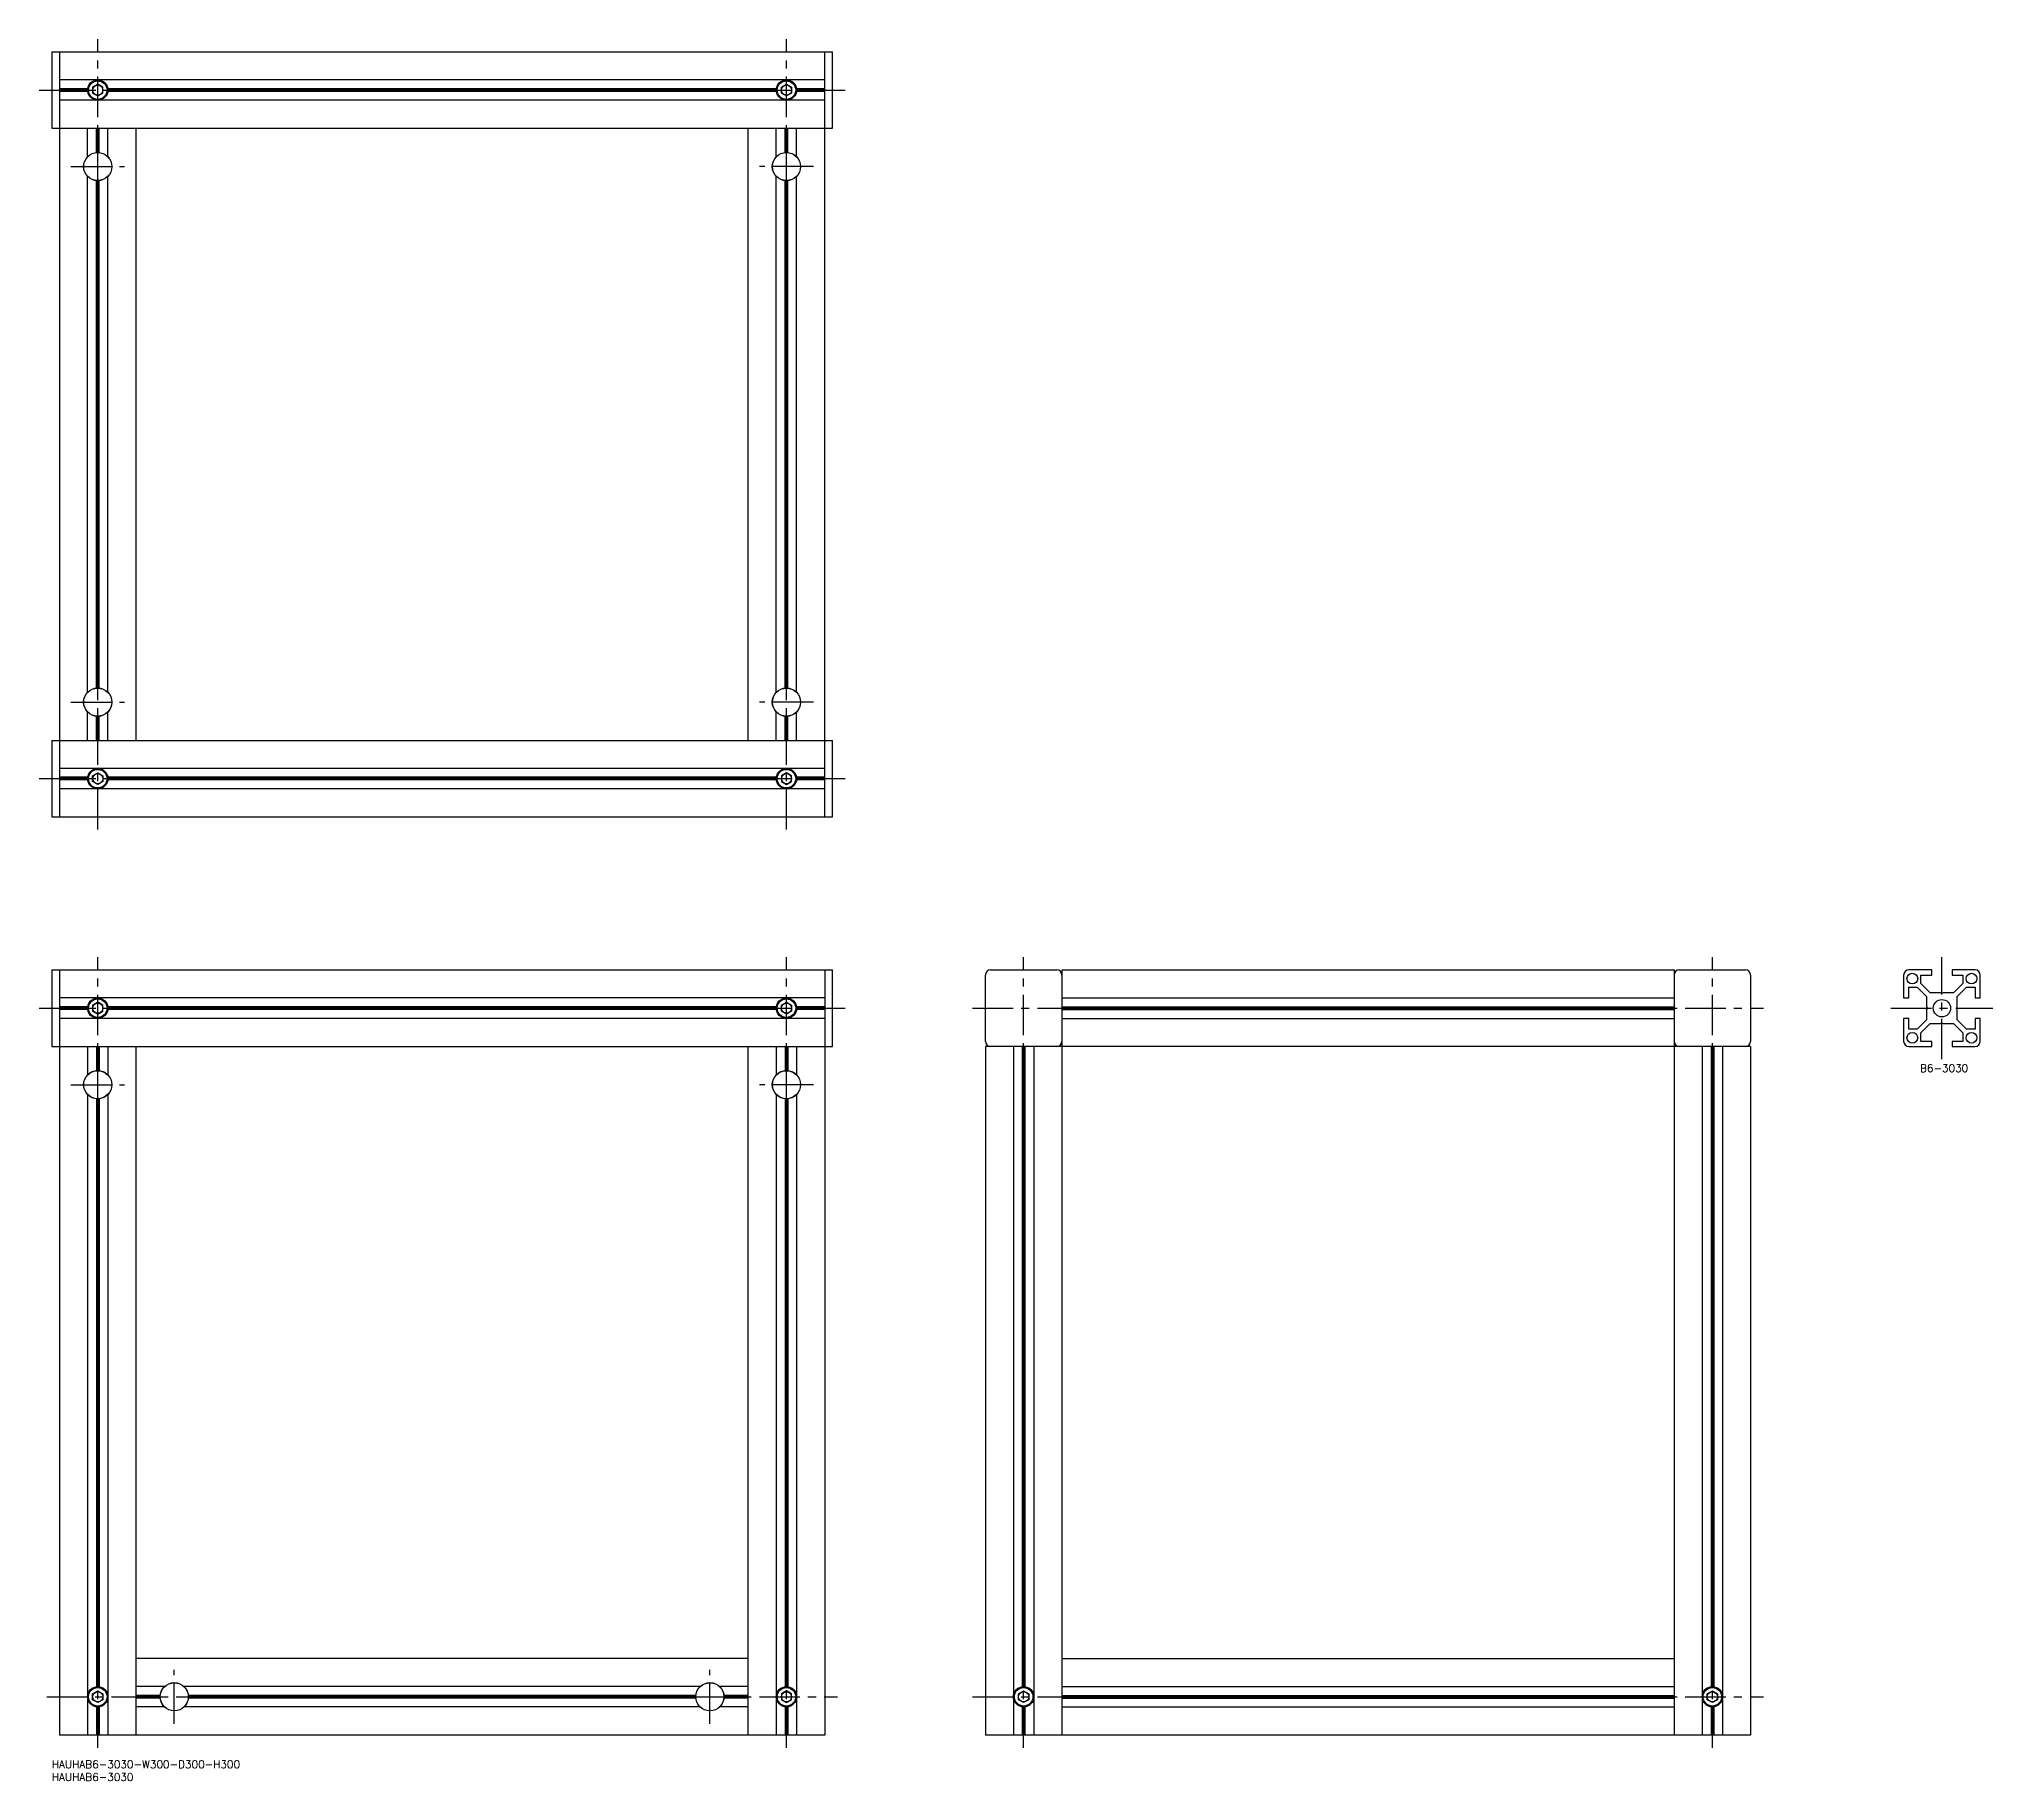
# Model space of a CAD drawing. Extents: x -5 to 761, y -8 to 675.
import ezdxf

# ---------------------------------------------------------------- set-up
doc = ezdxf.new("R2010")
doc.units = 0
doc.header["$LTSCALE"] = 0.5
doc.linetypes.add('CENTER', pattern=[50.8, 31.75, -6.35, 6.35, -6.35])
for name, color, linetype in [('MSM_CENTER', 1, 'CENTER'), ('MSM_CONTINUOUS', 7, 'CONTINUOUS'), ('MSM_NARROW', 5, 'CONTINUOUS'), ('MSM_PART_NUMBER', 7, 'CONTINUOUS')]:
    doc.layers.add(name, color=color, linetype=linetype)
doc.styles.get("Standard").update_dxf_attribs({"font": 'txt.shx', "height": 3, "bigfont": 'bigfont.shx'})

# ---------------------------------------------------------------- blocks, each defined once
blk = doc.blocks.new('*U8')
at = {"layer": 'MSM_PART_NUMBER'}
blk.add_text('HAUHAB6-3030-W300-D300-H300', height=3, dxfattribs=at).set_placement((0, -3))
blk = doc.blocks.new('*U9')
at = {"layer": 'MSM_PART_NUMBER'}
blk.add_text('HAUHAB6-3030', height=3, dxfattribs=at).set_placement((0, -8))
blk = doc.blocks.new('*U10')
at = {"layer": 'MSM_PART_NUMBER'}
blk.add_text('B6-3030', height=3, dxfattribs=at).set_placement((732.42, 269.97))

msp = doc.modelspace()

# ---------------------------------------------------------------- linework, layer by layer
at = {"layer": 'MSM_CENTER'}
for p, q in [((18, 365), (18, 675)), ((288, 365), (288, 675)), ((-5, 655), (311, 655)), ((7.45, 625), (28.55, 625)), ((298.55, 625), (277.45, 625)), ((7.45, 415), (28.55, 415)), ((298.55, 415), (277.45, 415)), ((-5, 385), (311, 385)), ((18, 5), (18, 315)), ((288, 5), (288, 315)), ((381, 5), (381, 315)), ((651, 5), (651, 315)), ((741, 275), (741, 315)), ((-5, 295), (311, 295)), ((361, 295), (671, 295)), ((721, 295), (761, 295)), ((7.45, 265), (28.55, 265)), ((298.55, 265), (277.45, 265)), ((48, 14.45), (48, 35.55)), ((258, 14.45), (258, 35.55)), ((-2, 25), (308, 25)), ((361, 25), (671, 25))]:
    msp.add_line(p, q, dxfattribs=at)
at = {"layer": 'MSM_CONTINUOUS'}
for p, q in [((0, 670), (306, 670)), ((0, 670), (0, 640)), ((3, 670), (3, 370)), ((303, 370), (303, 670)), ((306, 640), (306, 670)), ((303, 659), (3, 659)), ((14.03, 655.52), (3, 655.52)), ((14, 655), (3, 655)), ((14.03, 654.48), (3, 654.48)), ((18, 657.31), (16, 656.15)), ((16, 656.15), (16, 653.85)), ((16, 653.85), (18, 652.69)), ((20, 656.15), (18, 657.31)), ((18, 652.69), (20, 653.85)), ((20, 653.85), (20, 656.15)), ((284.03, 655.52), (21.97, 655.52)), ((284.03, 654.48), (21.97, 654.48)), ((284, 655), (22, 655)), ((286, 656.15), (288, 657.31)), ((286, 653.85), (286, 656.15)), ((288, 652.69), (286, 653.85)), ((288, 657.31), (290, 656.15)), ((290, 653.85), (288, 652.69)), ((290, 656.15), (290, 653.85)), ((303, 655.52), (291.97, 655.52)), ((303, 654.48), (291.97, 654.48)), ((303, 655), (292, 655)), ((303, 651), (3, 651)), ((0, 640), (306, 640)), ((14, 628.85), (14, 640)), ((17.48, 630.53), (17.48, 640)), ((18, 630.55), (18, 640)), ((18.52, 630.53), (18.52, 640)), ((22, 628.85), (22, 640)), ((33, 400), (33, 640)), ((273, 400), (273, 640)), ((284, 628.85), (284, 640)), ((287.48, 630.53), (287.48, 640)), ((288, 630.55), (288, 640)), ((288.52, 630.53), (288.52, 640)), ((292, 628.85), (292, 640)), ((15, 629.67), (15, 629.61)), ((21, 629.61), (21, 629.67)), ((285, 629.61), (285, 629.67)), ((291, 629.67), (291, 629.61)), ((14, 418.85), (14, 621.15)), ((22, 418.85), (22, 621.15)), ((284, 418.85), (284, 621.15)), ((292, 418.85), (292, 621.15)), ((15, 620.39), (15, 620.33)), ((17.48, 420.53), (17.48, 619.47)), ((18, 420.55), (18, 619.45)), ((18.52, 420.53), (18.52, 619.47)), ((21, 620.33), (21, 620.39)), ((285, 620.33), (285, 620.39)), ((287.48, 420.53), (287.48, 619.47)), ((288, 420.55), (288, 619.45)), ((288.52, 420.53), (288.52, 619.47)), ((291, 620.39), (291, 620.33)), ((15, 419.61), (15, 419.67)), ((21, 419.67), (21, 419.61)), ((285, 419.67), (285, 419.61)), ((291, 419.61), (291, 419.67)), ((14, 400), (14, 411.15)), ((15, 410.33), (15, 410.39)), ((17.48, 400), (17.48, 409.47)), ((18, 400), (18, 409.45)), ((18.52, 400), (18.52, 409.47)), ((21, 410.39), (21, 410.33)), ((22, 400), (22, 411.15)), ((284, 400), (284, 411.15)), ((285, 410.39), (285, 410.33)), ((287.48, 400), (287.48, 409.47)), ((288, 400), (288, 409.45)), ((288.52, 400), (288.52, 409.47)), ((291, 410.33), (291, 410.39)), ((292, 400), (292, 411.15)), ((0, 400), (306, 400)), ((0, 400), (0, 370)), ((306, 370), (306, 400)), ((303, 389), (3, 389)), ((14.03, 385.52), (3, 385.52)), ((14, 385), (3, 385)), ((14.03, 384.48), (3, 384.48)), ((16, 386.15), (18, 387.31)), ((16, 383.85), (16, 386.15)), ((18, 382.69), (16, 383.85)), ((18, 387.31), (20, 386.15)), ((20, 383.85), (18, 382.69)), ((20, 386.15), (20, 383.85)), ((284.03, 385.52), (21.97, 385.52)), ((284.03, 384.48), (21.97, 384.48)), ((284, 385), (22, 385)), ((288, 387.31), (286, 386.15)), ((286, 386.15), (286, 383.85)), ((286, 383.85), (288, 382.69)), ((290, 386.15), (288, 387.31)), ((288, 382.69), (290, 383.85)), ((290, 383.85), (290, 386.15)), ((303, 385.52), (291.97, 385.52)), ((303, 384.48), (291.97, 384.48)), ((303, 385), (292, 385)), ((303, 381), (3, 381)), ((0, 370), (306, 370)), ((0, 310), (306, 310)), ((0, 310), (0, 280)), ((3, 310), (3, 10)), ((303, 310), (303, 10)), ((306, 280), (306, 310)), ((366, 282), (366, 308)), ((368, 310), (394, 310)), ((396, 310), (396, 10)), ((396, 310), (636, 310)), ((636, 310), (636, 10)), ((638, 310), (664, 310)), ((666, 308), (666, 282)), ((726, 308), (726, 299)), ((737, 310), (728, 310)), ((732.75, 308), (737, 308)), ((732.75, 304.66), (732.75, 308)), ((737, 308), (737, 310)), ((754, 310), (745, 310)), ((745, 310), (745, 308)), ((745, 308), (749.25, 308)), ((749.25, 308), (749.25, 304.66)), ((756, 299), (756, 308)), ((303, 299), (3, 299)), ((396, 299), (636, 299)), ((726, 299), (728, 299)), ((728, 299), (728, 303.25)), ((728, 303.25), (731.34, 303.25)), ((731.34, 303.25), (735, 299.59)), ((736.41, 301), (732.75, 304.66)), ((735, 299.59), (735, 295.52)), ((740.48, 301), (736.41, 301)), ((741, 300.7), (740.48, 301)), ((741.52, 301), (741, 300.7)), ((745.59, 301), (741.52, 301)), ((749.25, 304.66), (745.59, 301)), ((747, 299.59), (750.66, 303.25)), ((747, 295.52), (747, 299.59)), ((750.66, 303.25), (754, 303.25)), ((754, 303.25), (754, 299)), ((754, 299), (756, 299)), ((14.03, 295.52), (3, 295.52)), ((14, 295), (3, 295)), ((14.03, 294.48), (3, 294.48)), ((18, 297.31), (16, 296.15)), ((16, 296.15), (16, 293.85)), ((16, 293.85), (18, 292.69)), ((20, 296.15), (18, 297.31)), ((18, 292.69), (20, 293.85)), ((20, 293.85), (20, 296.15)), ((284.03, 295.52), (21.97, 295.52)), ((284.03, 294.48), (21.97, 294.48)), ((284, 295), (22, 295)), ((286, 296.15), (288, 297.31)), ((286, 293.85), (286, 296.15)), ((288, 292.69), (286, 293.85)), ((288, 297.31), (290, 296.15)), ((290, 293.85), (288, 292.69)), ((290, 296.15), (290, 293.85)), ((303, 295.52), (291.97, 295.52)), ((303, 294.48), (291.97, 294.48)), ((303, 295), (292, 295)), ((396, 295.52), (636, 295.52)), ((396, 295), (636, 295)), ((396, 294.48), (636, 294.48)), ((735, 295.52), (735.3, 295)), ((735.3, 295), (735, 294.48)), ((735, 294.48), (735, 290.41)), ((746.7, 295), (747, 295.52)), ((747, 294.48), (746.7, 295)), ((747, 290.41), (747, 294.48)), ((303, 291), (3, 291)), ((396, 291), (636, 291)), ((728, 291), (726, 291)), ((726, 291), (726, 282)), ((728, 286.75), (728, 291)), ((731.34, 286.75), (728, 286.75)), ((735, 290.41), (731.34, 286.75)), ((732.75, 285.34), (736.41, 289)), ((732.75, 282), (732.75, 285.34)), ((736.41, 289), (740.48, 289)), ((740.48, 289), (741, 289.3)), ((741, 289.3), (741.52, 289)), ((741.52, 289), (745.59, 289)), ((745.59, 289), (749.25, 285.34)), ((750.66, 286.75), (747, 290.41)), ((749.25, 285.34), (749.25, 282)), ((754, 286.75), (750.66, 286.75)), ((756, 291), (754, 291)), ((754, 291), (754, 286.75)), ((756, 282), (756, 291)), ((0, 280), (306, 280)), ((14, 280), (14, 268.85)), ((17.48, 280), (17.48, 270.53)), ((18, 280), (18, 270.55)), ((18.52, 280), (18.52, 270.53)), ((22, 280), (22, 268.85)), ((33, 10), (33, 280)), ((273, 10), (273, 280)), ((284, 280), (284, 268.85)), ((287.48, 280), (287.48, 270.53)), ((288, 280), (288, 270.55)), ((288.52, 280), (288.52, 270.53)), ((292, 280), (292, 268.85)), ((666, 280), (366, 280)), ((366, 280), (366, 10)), ((377, 280), (377, 10)), ((380.48, 280), (380.48, 28.97)), ((381, 280), (381, 29)), ((381.52, 280), (381.52, 28.97)), ((385, 280), (385, 10)), ((647, 280), (647, 10)), ((650.48, 280), (650.48, 28.97)), ((651, 280), (651, 29)), ((651.52, 280), (651.52, 28.97)), ((655, 280), (655, 10)), ((666, 280), (666, 10)), ((728, 280), (737, 280)), ((737, 282), (732.75, 282)), ((737, 280), (737, 282)), ((749.25, 282), (745, 282)), ((745, 282), (745, 280)), ((745, 280), (754, 280)), ((15, 269.67), (15, 269.61)), ((21, 269.61), (21, 269.67)), ((285, 269.61), (285, 269.67)), ((291, 269.67), (291, 269.61)), ((14, 261.15), (14, 10)), ((22, 261.15), (22, 10)), ((284, 261.15), (284, 10)), ((292, 261.15), (292, 10)), ((15, 260.39), (15, 260.33)), ((17.48, 259.47), (17.48, 28.97)), ((18, 259.45), (18, 29)), ((18.52, 259.47), (18.52, 28.97)), ((21, 260.33), (21, 260.39)), ((285, 260.33), (285, 260.39)), ((287.48, 259.47), (287.48, 28.97)), ((288, 259.45), (288, 29)), ((288.52, 259.47), (288.52, 28.97)), ((291, 260.39), (291, 260.33)), ((273, 40), (33, 40)), ((396, 40), (636, 40)), ((16, 26.15), (18, 27.31)), ((16, 23.85), (16, 26.15)), ((18, 22.69), (16, 23.85)), ((18, 27.31), (20, 26.15)), ((20, 23.85), (18, 22.69)), ((20, 26.15), (20, 23.85)), ((44.15, 29), (33, 29)), ((42.47, 25.52), (33, 25.52)), ((42.45, 25), (33, 25)), ((42.47, 24.48), (33, 24.48)), ((43.39, 28), (43.33, 28)), ((254.15, 29), (51.85, 29)), ((52.67, 28), (52.61, 28)), ((252.47, 25.52), (53.53, 25.52)), ((252.47, 24.48), (53.53, 24.48)), ((252.45, 25), (53.55, 25)), ((253.39, 28), (253.33, 28)), ((273, 29), (261.85, 29)), ((262.67, 28), (262.61, 28)), ((273, 25.52), (263.53, 25.52)), ((273, 24.48), (263.53, 24.48)), ((273, 25), (263.55, 25)), ((288, 27.31), (286, 26.15)), ((286, 26.15), (286, 23.85)), ((286, 23.85), (288, 22.69)), ((290, 26.15), (288, 27.31)), ((288, 22.69), (290, 23.85)), ((290, 23.85), (290, 26.15)), ((379, 26.15), (381, 27.31)), ((379, 23.85), (379, 26.15)), ((381, 22.69), (379, 23.85)), ((381, 27.31), (383, 26.15)), ((383, 23.85), (381, 22.69)), ((383, 26.15), (383, 23.85)), ((396, 29), (636, 29)), ((396, 25.52), (636, 25.52)), ((396, 25), (636, 25)), ((396, 24.48), (636, 24.48)), ((649, 26.15), (651, 27.31)), ((649, 23.85), (649, 26.15)), ((651, 22.69), (649, 23.85)), ((651, 27.31), (653, 26.15)), ((653, 23.85), (651, 22.69)), ((653, 26.15), (653, 23.85)), ((17.48, 21.03), (17.48, 10)), ((18, 21), (18, 10)), ((18.52, 21.03), (18.52, 10)), ((44.15, 21), (33, 21)), ((43.33, 22), (43.39, 22)), ((254.15, 21), (51.85, 21)), ((52.61, 22), (52.67, 22)), ((253.33, 22), (253.39, 22)), ((273, 21), (261.85, 21)), ((262.61, 22), (262.67, 22)), ((287.48, 21.03), (287.48, 10)), ((288, 21), (288, 10)), ((288.52, 21.03), (288.52, 10)), ((380.48, 21.03), (380.48, 10)), ((381, 21), (381, 10)), ((381.52, 21.03), (381.52, 10)), ((396, 21), (636, 21)), ((650.48, 21.03), (650.48, 10)), ((651, 21), (651, 10)), ((651.52, 21.03), (651.52, 10)), ((303, 10), (3, 10)), ((666, 10), (366, 10))]:
    msp.add_line(p, q, dxfattribs=at)
for centre, radius in [((18, 655), 4), ((288, 655), 4), ((18, 655), 3.63), ((18, 655), 2), ((288, 655), 3.63), ((288, 655), 2), ((18, 625), 5.55), ((18, 625), 5.5), ((288, 625), 5.55), ((288, 625), 5.5), ((18, 415), 5.55), ((18, 415), 5.5), ((288, 415), 5.55), ((288, 415), 5.5), ((18, 385), 4), ((18, 385), 3.63), ((18, 385), 2), ((288, 385), 4), ((288, 385), 3.63), ((288, 385), 2), ((729.4, 306.6), 2.1), ((752.6, 306.6), 2.1), ((18, 295), 4), ((288, 295), 4), ((18, 295), 3.63), ((18, 295), 2), ((288, 295), 3.63), ((288, 295), 2), ((741, 295), 3.4), ((729.4, 283.4), 2.1), ((752.6, 283.4), 2.1), ((18, 265), 5.55), ((18, 265), 5.5), ((288, 265), 5.55), ((288, 265), 5.5), ((18, 25), 4), ((18, 25), 3.63), ((18, 25), 2), ((48, 25), 5.55), ((48, 25), 5.5), ((258, 25), 5.55), ((258, 25), 5.5), ((288, 25), 4), ((288, 25), 3.63), ((288, 25), 2), ((381, 25), 4), ((381, 25), 3.63), ((381, 25), 2), ((651, 25), 4), ((651, 25), 3.63), ((651, 25), 2)]:
    msp.add_circle(centre, radius, dxfattribs=at)
for centre, start, end in [((368, 308), 90, 180), ((394, 308), 0, 90), ((638, 308), 90, 180), ((664, 308), 0, 90), ((728, 308), 90, 180), ((754, 308), 0, 90), ((368, 282), 180, 270), ((394, 282), 270, 0), ((638, 282), 180, 270), ((664, 282), 270, 0), ((728, 282), 180, 270), ((754, 282), 270, 0)]:
    msp.add_arc(centre, 2, start, end, dxfattribs=at)
at = {"layer": 'MSM_NARROW'}
for p, q in [((15.54, 629.98), (15.54, 629.92)), ((20.46, 629.98), (20.46, 629.92)), ((285.54, 629.98), (285.54, 629.92)), ((290.46, 629.98), (290.46, 629.92)), ((15.54, 620.08), (15.54, 620.02)), ((20.46, 620.08), (20.46, 620.02)), ((285.54, 620.08), (285.54, 620.02)), ((290.46, 620.08), (290.46, 620.02)), ((15.54, 419.98), (15.54, 419.92)), ((20.46, 419.98), (20.46, 419.92)), ((285.54, 419.98), (285.54, 419.92)), ((290.46, 419.98), (290.46, 419.92)), ((15.54, 410.08), (15.54, 410.02)), ((20.46, 410.08), (20.46, 410.02)), ((285.54, 410.08), (285.54, 410.02)), ((290.46, 410.08), (290.46, 410.02)), ((15.54, 269.98), (15.54, 269.92)), ((20.46, 269.98), (20.46, 269.92)), ((285.54, 269.98), (285.54, 269.92)), ((290.46, 269.98), (290.46, 269.92)), ((15.54, 260.08), (15.54, 260.02)), ((20.46, 260.08), (20.46, 260.02)), ((285.54, 260.08), (285.54, 260.02)), ((290.46, 260.08), (290.46, 260.02)), ((43.02, 27.46), (43.08, 27.46)), ((52.92, 27.46), (52.98, 27.46)), ((253.02, 27.46), (253.08, 27.46)), ((262.92, 27.46), (262.98, 27.46)), ((43.02, 22.54), (43.08, 22.54)), ((52.92, 22.54), (52.98, 22.54)), ((253.02, 22.54), (253.08, 22.54)), ((262.92, 22.54), (262.98, 22.54))]:
    msp.add_line(p, q, dxfattribs=at)

# ---------------------------------------------------------------- block references
at = {"layer": 'MSM_CONTINUOUS'}
for name in ['*U10', '*U8', '*U9']:
    msp.add_blockref(name, (0, 0), dxfattribs=at)

doc.saveas('drawing.dxf')
